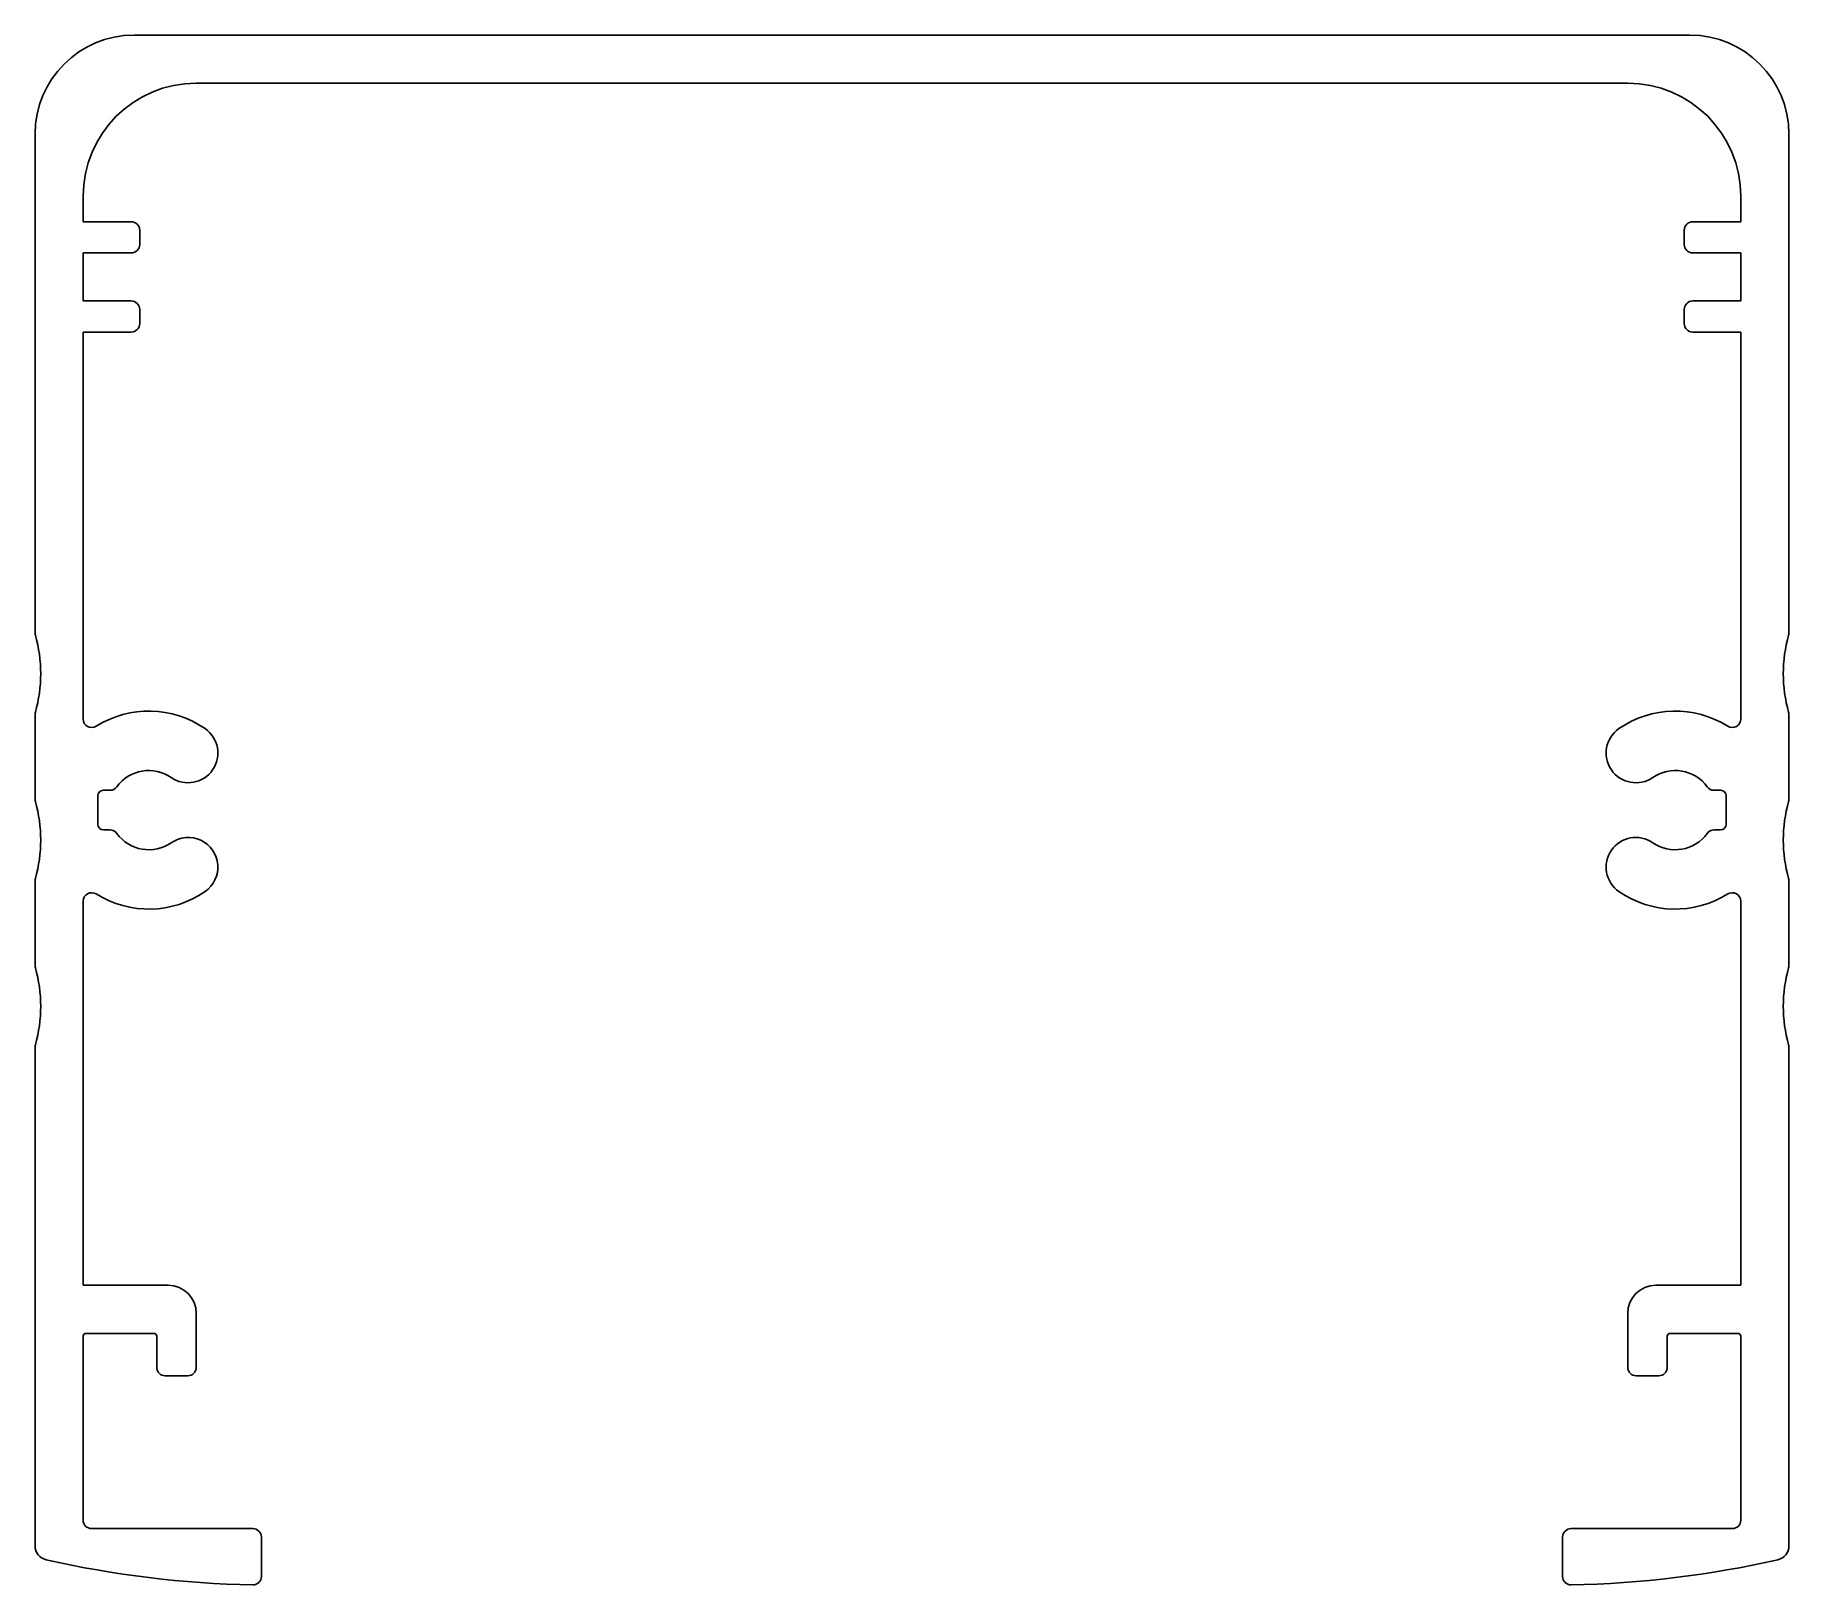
# Model space of a CAD drawing. Extents: x 2685.7 to 2747.7, y 1302.4 to 1357.2.
import ezdxf

# ---------------------------------------------------------------- set-up
doc = ezdxf.new("R2010")
doc.units = 0
doc.layers.get('0').update_dxf_attribs({"linetype": 'CONTINUOUS'})

msp = doc.modelspace()

# ---------------------------------------------------------------- linework, layer by layer
for p, q in [((2744.206, 1357.189), (2689.206, 1357.189)), ((2691.406, 1355.489), (2742.006, 1355.489)), ((2685.706, 1353.689), (2685.706, 1336.055)), ((2747.706, 1336.055), (2747.706, 1353.689)), ((2687.406, 1350.589), (2687.406, 1351.489)), ((2746.006, 1351.489), (2746.006, 1350.589)), ((2689.106, 1350.589), (2687.406, 1350.589)), ((2746.006, 1350.589), (2744.306, 1350.589)), ((2689.406, 1349.789), (2689.406, 1350.289)), ((2744.006, 1350.289), (2744.006, 1349.789)), ((2687.406, 1347.789), (2687.406, 1349.489)), ((2687.406, 1349.489), (2689.106, 1349.489)), ((2744.306, 1349.489), (2746.006, 1349.489)), ((2746.006, 1349.489), (2746.006, 1347.789)), ((2689.106, 1347.789), (2687.406, 1347.789)), ((2689.406, 1346.989), (2689.406, 1347.489)), ((2744.006, 1347.489), (2744.006, 1346.989)), ((2746.006, 1347.789), (2744.306, 1347.789)), ((2687.406, 1333.008), (2687.406, 1346.689)), ((2687.406, 1346.689), (2689.106, 1346.689)), ((2744.306, 1346.689), (2746.006, 1346.689)), ((2746.006, 1346.689), (2746.006, 1333.008)), ((2685.706, 1333.17), (2685.706, 1330.175)), ((2747.706, 1330.175), (2747.706, 1333.17)), ((2687.926, 1329.289), (2687.926, 1330.289)), ((2688.126, 1330.489), (2688.351, 1330.489)), ((2745.062, 1330.489), (2745.287, 1330.489)), ((2745.487, 1330.289), (2745.487, 1329.289)), ((2688.351, 1329.089), (2688.126, 1329.089)), ((2745.287, 1329.089), (2745.062, 1329.089)), ((2685.706, 1327.29), (2685.706, 1324.295)), ((2747.706, 1324.295), (2747.706, 1327.29)), ((2687.406, 1312.989), (2687.406, 1326.57)), ((2746.006, 1326.57), (2746.006, 1312.989)), ((2685.706, 1321.41), (2685.706, 1303.775)), ((2747.706, 1303.775), (2747.706, 1321.41)), ((2690.406, 1312.989), (2687.406, 1312.989)), ((2746.006, 1312.989), (2743.006, 1312.989)), ((2691.406, 1310.089), (2691.406, 1311.989)), ((2742.006, 1311.989), (2742.006, 1310.089)), ((2687.406, 1304.689), (2687.406, 1311.189)), ((2687.506, 1311.289), (2689.906, 1311.289)), ((2690.006, 1311.189), (2690.006, 1310.089)), ((2743.406, 1310.089), (2743.406, 1311.189)), ((2743.506, 1311.289), (2745.906, 1311.289)), ((2746.006, 1311.189), (2746.006, 1304.689)), ((2690.306, 1309.789), (2691.106, 1309.789)), ((2742.306, 1309.789), (2743.106, 1309.789)), ((2693.406, 1304.389), (2687.706, 1304.389)), ((2693.706, 1302.696), (2693.706, 1304.089)), ((2739.706, 1304.089), (2739.706, 1302.696)), ((2745.706, 1304.389), (2740.006, 1304.389))]:
    msp.add_line(p, q)
for centre, radius, start, end in [((2689.206, 1353.689), 3.5, 90, 180), ((2744.206, 1353.689), 3.5, 0, 90), ((2691.406, 1351.489), 4, 90, 180), ((2742.006, 1351.489), 4, 0, 90), ((2689.106, 1350.289), 0.3, 0, 90), ((2744.306, 1350.289), 0.3, 90, 180), ((2689.106, 1349.789), 0.3, 270, 360), ((2744.306, 1349.789), 0.3, 180, 270), ((2689.106, 1347.489), 0.3, 0, 90), ((2744.306, 1347.489), 0.3, 90, 180), ((2689.106, 1346.989), 0.3, 270, 0), ((2744.306, 1346.989), 0.3, 180, 270), ((2686.006, 1336.055), 0.3, 180, 195.79028), ((2680.906, 1334.612), 5, 344.20972, 15.79028), ((2752.506, 1334.612), 5, 164.20972, 195.79028), ((2747.406, 1336.055), 0.3, 344.20972, 0), ((2686.006, 1333.17), 0.3, 164.20972, 180), ((2687.706, 1333.008), 0.3, 180, 302.10193), ((2689.726, 1329.789), 3.5, 55.37693, 122.10193), ((2743.687, 1329.789), 3.5, 57.89807, 124.62307), ((2745.706, 1333.008), 0.3, 237.89807, 0), ((2747.406, 1333.17), 0.3, 360, 15.79028), ((2691.118, 1331.806), 1.05, 235.37693, 55.37693), ((2742.295, 1331.806), 1.05, 124.62307, 304.62307), ((2689.726, 1329.789), 1.4, 55.37693, 143.96812), ((2743.687, 1329.789), 1.4, 36.03188, 124.62307), ((2688.351, 1330.789), 0.3, 270, 323.96812), ((2745.062, 1330.789), 0.3, 216.03188, 270), ((2686.006, 1330.175), 0.3, 180, 195.79028), ((2680.906, 1328.732), 5, 344.20972, 15.79028), ((2688.126, 1330.289), 0.2, 90, 180), ((2745.287, 1330.289), 0.2, 0, 90), ((2752.506, 1328.732), 5, 164.20972, 195.79028), ((2747.406, 1330.175), 0.3, 344.20972, 0), ((2688.126, 1329.289), 0.2, 180, 270), ((2745.287, 1329.289), 0.2, 270, 0), ((2688.351, 1328.789), 0.3, 36.03188, 90), ((2689.726, 1329.789), 1.4, 216.03188, 304.62307), ((2691.118, 1327.773), 1.05, 304.62307, 124.62307), ((2742.295, 1327.773), 1.05, 55.37693, 235.37693), ((2743.687, 1329.789), 1.4, 235.37693, 323.96812), ((2745.062, 1328.789), 0.3, 90, 143.96812), ((2686.006, 1327.29), 0.3, 164.20972, 180), ((2687.706, 1326.57), 0.3, 57.89807, 180), ((2689.726, 1329.789), 3.5, 237.89807, 304.62307), ((2743.687, 1329.789), 3.5, 235.37693, 302.10193), ((2745.706, 1326.57), 0.3, 0, 122.10193), ((2747.406, 1327.29), 0.3, 360, 15.79028), ((2686.006, 1324.295), 0.3, 180, 195.79028), ((2680.906, 1322.852), 5, 344.20972, 15.79028), ((2752.506, 1322.852), 5, 164.20972, 195.79028), ((2747.406, 1324.295), 0.3, 344.20972, 0), ((2686.006, 1321.41), 0.3, 164.20972, 180), ((2747.406, 1321.41), 0.3, 360, 15.79028), ((2690.406, 1311.989), 1, 0, 90), ((2743.006, 1311.989), 1, 90, 180), ((2687.506, 1311.189), 0.1, 90, 180), ((2689.906, 1311.189), 0.1, 0, 90), ((2743.506, 1311.189), 0.1, 90, 180), ((2745.906, 1311.189), 0.1, 0, 90), ((2690.306, 1310.089), 0.3, 180, 270), ((2691.106, 1310.089), 0.3, 270, 0), ((2742.306, 1310.089), 0.3, 180, 270), ((2743.106, 1310.089), 0.3, 270, 0), ((2687.706, 1304.689), 0.3, 180, 270), ((2745.706, 1304.689), 0.3, 270, 360), ((2693.406, 1304.089), 0.3, 0, 90), ((2740.006, 1304.089), 0.3, 90, 180), ((2686.206, 1303.775), 0.5, 180, 257.17507), ((2694.086, 1338.389), 36, 257.17507, 268.90853), ((2739.326, 1338.389), 36, 271.09147, 282.82493), ((2747.206, 1303.775), 0.5, 282.82493, 0), ((2693.406, 1302.696), 0.3, 268.90853, 360), ((2740.006, 1302.696), 0.3, 180, 271.09147)]:
    msp.add_arc(centre, radius, start, end)

doc.saveas('drawing.dxf')
